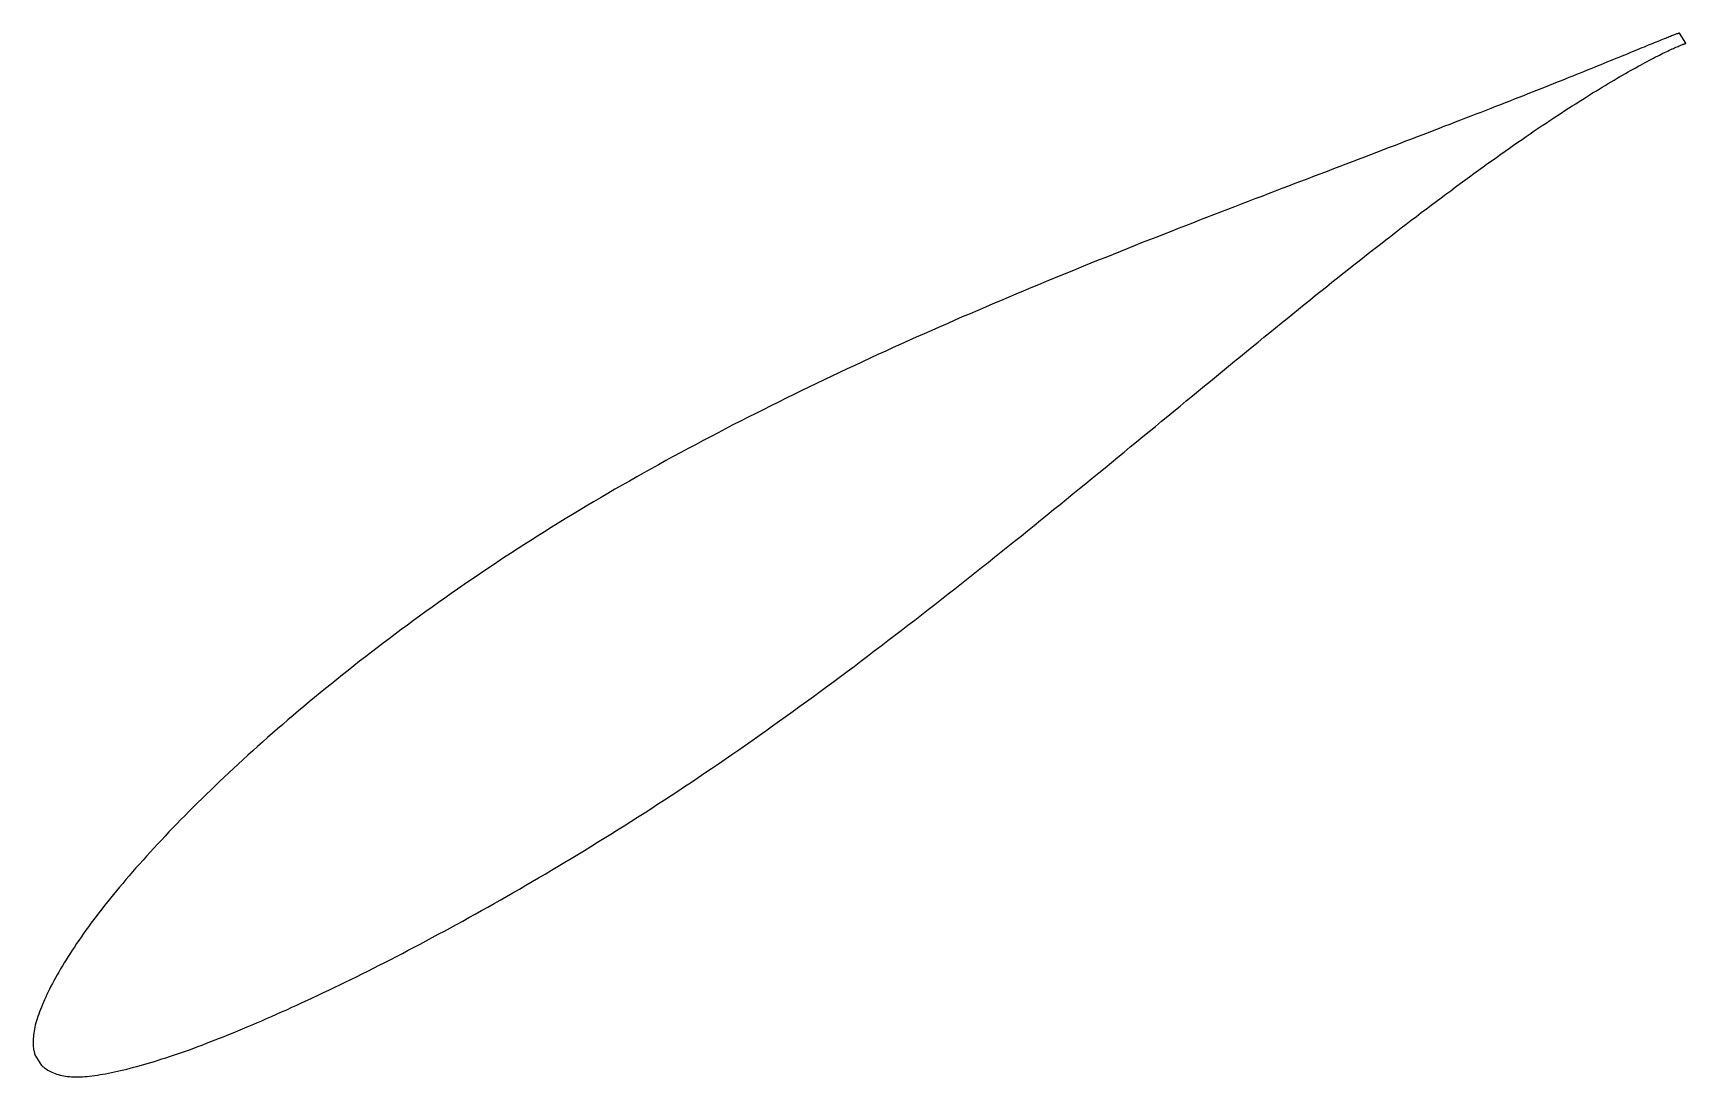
# Model space of a CAD drawing. Header units: metres. Extents: x -39 to 78, y -25 to 49.
import ezdxf

# ---------------------------------------------------------------- set-up
doc = ezdxf.new("R2010")
doc.units = ezdxf.units.M

msp = doc.modelspace()

# ---------------------------------------------------------------- linework, layer by layer
msp.add_lwpolyline([(77.76, 48.98), (77.76, 48.98), (77.75, 48.98), (77.74, 48.98), (77.72, 48.97), (77.7, 48.96), (77.67, 48.96), (77.64, 48.94), (77.6, 48.93), (77.56, 48.92), (77.51, 48.9), (77.46, 48.88), (77.4, 48.86), (77.34, 48.83), (77.27, 48.81), (77.2, 48.78), (77.12, 48.75), (77.04, 48.72), (76.96, 48.68), (76.87, 48.65), (76.77, 48.61), (76.67, 48.57), (76.56, 48.53), (76.45, 48.48), (76.34, 48.44), (76.22, 48.39), (76.1, 48.34), (75.97, 48.29), (75.83, 48.23), (75.69, 48.17), (75.55, 48.12), (75.4, 48.06), (75.25, 47.99), (75.09, 47.93), (74.93, 47.86), (74.76, 47.79), (74.59, 47.73), (74.42, 47.65), (74.24, 47.58), (74.05, 47.5), (73.86, 47.43), (73.67, 47.35), (73.47, 47.26), (73.26, 47.18), (73.05, 47.1), (72.84, 47.01), (72.62, 46.92), (72.4, 46.83), (72.18, 46.74), (71.94, 46.64), (71.71, 46.55), (71.47, 46.45), (71.22, 46.35), (70.97, 46.25), (70.72, 46.15), (70.46, 46.05), (70.2, 45.94), (69.93, 45.83), (69.66, 45.72), (69.38, 45.61), (69.1, 45.5), (68.82, 45.39), (68.53, 45.27), (68.24, 45.16), (67.94, 45.04), (67.64, 44.92), (67.33, 44.8), (67.02, 44.68), (66.71, 44.55), (66.39, 44.43), (66.06, 44.3), (65.74, 44.17), (65.41, 44.04), (65.07, 43.91), (64.73, 43.78), (64.39, 43.64), (64.04, 43.51), (63.69, 43.37), (63.33, 43.23), (62.97, 43.09), (62.61, 42.95), (62.24, 42.81), (61.87, 42.67), (61.5, 42.52), (61.12, 42.38), (60.74, 42.23), (60.35, 42.08), (59.96, 41.93), (59.57, 41.78), (59.17, 41.63), (58.77, 41.47), (58.36, 41.32), (57.96, 41.16), (57.54, 41), (57.13, 40.85), (56.71, 40.69), (56.29, 40.53), (55.86, 40.36), (55.44, 40.2), (55, 40.03), (54.57, 39.87), (54.13, 39.7), (53.69, 39.53), (53.24, 39.36), (52.8, 39.19), (52.35, 39.02), (51.89, 38.85), (51.44, 38.67), (50.98, 38.5), (50.51, 38.32), (50.05, 38.14), (49.58, 37.97), (49.11, 37.79), (48.63, 37.6), (48.16, 37.42), (47.68, 37.24), (47.2, 37.05), (46.71, 36.87), (46.23, 36.68), (45.74, 36.49), (45.25, 36.3), (44.75, 36.11), (44.26, 35.92), (43.76, 35.73), (43.26, 35.53), (42.76, 35.34), (42.25, 35.14), (41.75, 34.94), (41.24, 34.74), (40.73, 34.54), (40.22, 34.34), (39.7, 34.14), (39.19, 33.93), (38.67, 33.73), (38.15, 33.52), (37.63, 33.31), (37.11, 33.1), (36.58, 32.89), (36.06, 32.68), (35.53, 32.47), (35, 32.25), (34.47, 32.03), (33.94, 31.82), (33.41, 31.6), (32.88, 31.38), (32.34, 31.16), (31.81, 30.94), (31.27, 30.71), (30.73, 30.49), (30.2, 30.26), (29.66, 30.03), (29.12, 29.81), (28.58, 29.57), (28.04, 29.34), (27.5, 29.11), (26.95, 28.88), (26.41, 28.64), (25.87, 28.4), (25.32, 28.16), (24.78, 27.92), (24.24, 27.68), (23.69, 27.44), (23.15, 27.2), (22.6, 26.95), (22.06, 26.71), (21.52, 26.46), (20.97, 26.21), (20.43, 25.96), (19.88, 25.71), (19.34, 25.45), (18.79, 25.2), (18.25, 24.94), (17.71, 24.69), (17.16, 24.43), (16.62, 24.17), (16.08, 23.91), (15.54, 23.64), (15, 23.38), (14.46, 23.12), (13.92, 22.85), (13.38, 22.58), (12.84, 22.31), (12.31, 22.04), (11.77, 21.77), (11.23, 21.5), (10.7, 21.23), (10.17, 20.95), (9.64, 20.67), (9.1, 20.39), (8.58, 20.12), (8.05, 19.83), (7.52, 19.55), (7, 19.27), (6.47, 18.99), (5.95, 18.7), (5.43, 18.41), (4.91, 18.12), (4.39, 17.84), (3.88, 17.55), (3.36, 17.25), (2.85, 16.96), (2.34, 16.67), (1.83, 16.37), (1.32, 16.07), (0.82, 15.78), (0.31, 15.48), (-0.19, 15.18), (-0.68, 14.88), (-1.18, 14.57), (-1.68, 14.27), (-2.17, 13.96), (-2.66, 13.66), (-3.15, 13.35), (-3.63, 13.05), (-4.11, 12.74), (-4.6, 12.43), (-5.07, 12.12), (-5.55, 11.81), (-6.02, 11.49), (-6.49, 11.18), (-6.96, 10.87), (-7.43, 10.55), (-7.89, 10.24), (-8.35, 9.92), (-8.81, 9.6), (-9.26, 9.29), (-9.72, 8.97), (-10.16, 8.65), (-10.61, 8.33), (-11.06, 8.01), (-11.5, 7.69), (-11.93, 7.37), (-12.37, 7.05), (-12.8, 6.73), (-13.23, 6.41), (-13.66, 6.09), (-14.08, 5.77), (-14.5, 5.45), (-14.92, 5.13), (-15.34, 4.81), (-15.75, 4.49), (-16.16, 4.17), (-16.57, 3.84), (-16.97, 3.52), (-17.37, 3.2), (-17.77, 2.88), (-18.16, 2.57), (-18.55, 2.25), (-18.94, 1.93), (-19.32, 1.61), (-19.7, 1.29), (-20.08, 0.97), (-20.46, 0.66), (-20.83, 0.34), (-21.19, 0.02), (-21.56, -0.29), (-21.92, -0.61), (-22.28, -0.92), (-22.63, -1.24), (-22.98, -1.55), (-23.33, -1.86), (-23.68, -2.17), (-24.02, -2.48), (-24.35, -2.79), (-24.69, -3.1), (-25.02, -3.41), (-25.34, -3.72), (-25.67, -4.02), (-25.99, -4.33), (-26.3, -4.63), (-26.61, -4.93), (-26.92, -5.23), (-27.23, -5.53), (-27.53, -5.83), (-27.83, -6.13), (-28.12, -6.43), (-28.41, -6.72), (-28.7, -7.02), (-28.98, -7.31), (-29.26, -7.6), (-29.53, -7.89), (-29.8, -8.18), (-30.07, -8.46), (-30.33, -8.75), (-30.59, -9.03), (-30.85, -9.31), (-31.1, -9.59), (-31.35, -9.87), (-31.6, -10.15), (-31.84, -10.42), (-32.07, -10.7), (-32.31, -10.97), (-32.53, -11.24), (-32.76, -11.5), (-32.98, -11.77), (-33.2, -12.03), (-33.41, -12.3), (-33.62, -12.56), (-33.82, -12.81), (-34.02, -13.07), (-34.22, -13.32), (-34.41, -13.58), (-34.6, -13.82), (-34.79, -14.07), (-34.97, -14.32), (-35.14, -14.56), (-35.32, -14.8), (-35.49, -15.04), (-35.65, -15.28), (-35.81, -15.51), (-35.96, -15.75), (-36.12, -15.98), (-36.26, -16.2), (-36.41, -16.43), (-36.55, -16.65), (-36.68, -16.87), (-36.81, -17.09), (-36.94, -17.3), (-37.06, -17.52), (-37.18, -17.73), (-37.3, -17.93), (-37.41, -18.14), (-37.52, -18.34), (-37.62, -18.53), (-37.72, -18.73), (-37.81, -18.92), (-37.91, -19.11), (-37.99, -19.29), (-38.08, -19.48), (-38.16, -19.66), (-38.23, -19.83), (-38.3, -20.01), (-38.37, -20.18), (-38.43, -20.34), (-38.49, -20.51), (-38.55, -20.67), (-38.6, -20.83), (-38.65, -20.98), (-38.69, -21.13), (-38.73, -21.28), (-38.76, -21.43), (-38.79, -21.57), (-38.82, -21.71), (-38.84, -21.85), (-38.86, -21.98), (-38.87, -22.11), (-38.88, -22.24), (-38.89, -22.36), (-38.89, -22.48), (-38.89, -22.59), (-38.88, -22.7), (-38.88, -22.81), (-38.87, -22.91), (-38.85, -23), (-38.84, -23.09), (-38.82, -23.17), (-38.8, -23.25), (-38.79, -23.31), (-38.77, -23.35), (-38.76, -23.38), (-38.3, -24.13), (-38.3, -24.13), (-38.28, -24.14), (-38.25, -24.17), (-38.21, -24.2), (-38.15, -24.24), (-38.08, -24.3), (-38.01, -24.35), (-37.93, -24.41), (-37.84, -24.47), (-37.75, -24.52), (-37.65, -24.57), (-37.55, -24.62), (-37.44, -24.67), (-37.33, -24.71), (-37.22, -24.75), (-37.1, -24.79), (-36.98, -24.82), (-36.85, -24.85), (-36.72, -24.88), (-36.59, -24.9), (-36.45, -24.92), (-36.31, -24.93), (-36.17, -24.94), (-36.02, -24.95), (-35.87, -24.95), (-35.71, -24.95), (-35.55, -24.95), (-35.39, -24.94), (-35.22, -24.93), (-35.05, -24.91), (-34.88, -24.9), (-34.7, -24.87), (-34.52, -24.85), (-34.33, -24.82), (-34.14, -24.79), (-33.95, -24.76), (-33.75, -24.72), (-33.55, -24.68), (-33.34, -24.64), (-33.13, -24.6), (-32.91, -24.55), (-32.7, -24.5), (-32.47, -24.45), (-32.25, -24.39), (-32.01, -24.33), (-31.78, -24.27), (-31.54, -24.21), (-31.3, -24.14), (-31.05, -24.07), (-30.8, -24), (-30.55, -23.93), (-30.29, -23.85), (-30.03, -23.77), (-29.76, -23.68), (-29.49, -23.6), (-29.22, -23.51), (-28.94, -23.42), (-28.66, -23.32), (-28.38, -23.22), (-28.09, -23.12), (-27.8, -23.02), (-27.51, -22.91), (-27.21, -22.8), (-26.91, -22.69), (-26.6, -22.57), (-26.3, -22.45), (-25.99, -22.33), (-25.67, -22.21), (-25.35, -22.08), (-25.03, -21.95), (-24.71, -21.82), (-24.38, -21.69), (-24.05, -21.55), (-23.71, -21.41), (-23.37, -21.27), (-23.03, -21.12), (-22.69, -20.97), (-22.34, -20.82), (-21.99, -20.67), (-21.64, -20.51), (-21.28, -20.35), (-20.92, -20.19), (-20.56, -20.02), (-20.19, -19.86), (-19.82, -19.69), (-19.45, -19.52), (-19.08, -19.34), (-18.7, -19.16), (-18.32, -18.98), (-17.94, -18.8), (-17.55, -18.62), (-17.16, -18.43), (-16.77, -18.24), (-16.38, -18.05), (-15.98, -17.85), (-15.58, -17.65), (-15.18, -17.45), (-14.78, -17.25), (-14.37, -17.04), (-13.96, -16.84), (-13.55, -16.63), (-13.14, -16.41), (-12.72, -16.2), (-12.31, -15.98), (-11.89, -15.76), (-11.46, -15.54), (-11.04, -15.31), (-10.61, -15.08), (-10.18, -14.85), (-9.75, -14.62), (-9.32, -14.38), (-8.88, -14.15), (-8.45, -13.91), (-8.01, -13.66), (-7.57, -13.42), (-7.12, -13.17), (-6.68, -12.92), (-6.23, -12.67), (-5.79, -12.42), (-5.34, -12.16), (-4.89, -11.9), (-4.43, -11.64), (-3.98, -11.38), (-3.52, -11.11), (-3.07, -10.85), (-2.61, -10.58), (-2.15, -10.3), (-1.68, -10.03), (-1.22, -9.75), (-0.76, -9.47), (-0.29, -9.19), (0.17, -8.91), (0.64, -8.62), (1.11, -8.33), (1.58, -8.04), (2.05, -7.75), (2.52, -7.46), (2.99, -7.16), (3.47, -6.86), (3.94, -6.56), (4.41, -6.26), (4.89, -5.95), (5.36, -5.64), (5.84, -5.33), (6.32, -5.02), (6.8, -4.7), (7.27, -4.39), (7.75, -4.07), (8.23, -3.75), (8.71, -3.42), (9.19, -3.1), (9.67, -2.77), (10.15, -2.44), (10.63, -2.11), (11.11, -1.78), (11.59, -1.45), (12.07, -1.11), (12.55, -0.77), (13.03, -0.43), (13.51, -0.09), (13.99, 0.26), (14.48, 0.6), (14.96, 0.95), (15.44, 1.3), (15.92, 1.65), (16.4, 2), (16.88, 2.35), (17.36, 2.7), (17.84, 3.06), (18.32, 3.42), (18.8, 3.77), (19.28, 4.13), (19.76, 4.49), (20.24, 4.85), (20.71, 5.22), (21.19, 5.58), (21.67, 5.95), (22.15, 6.31), (22.62, 6.68), (23.1, 7.04), (23.58, 7.41), (24.05, 7.78), (24.53, 8.15), (25, 8.52), (25.47, 8.89), (25.95, 9.26), (26.42, 9.63), (26.89, 10), (27.36, 10.38), (27.83, 10.75), (28.3, 11.12), (28.77, 11.49), (29.24, 11.87), (29.71, 12.24), (30.17, 12.62), (30.64, 12.99), (31.11, 13.36), (31.57, 13.74), (32.03, 14.11), (32.49, 14.48), (32.96, 14.86), (33.42, 15.23), (33.88, 15.6), (34.33, 15.97), (34.79, 16.35), (35.25, 16.72), (35.7, 17.09), (36.16, 17.46), (36.61, 17.83), (37.06, 18.2), (37.51, 18.57), (37.96, 18.94), (38.41, 19.3), (38.85, 19.67), (39.3, 20.04), (39.74, 20.4), (40.19, 20.77), (40.63, 21.13), (41.07, 21.49), (41.51, 21.85), (41.94, 22.21), (42.38, 22.57), (42.81, 22.93), (43.25, 23.28), (43.68, 23.64), (44.11, 23.99), (44.54, 24.34), (44.96, 24.69), (45.39, 25.04), (45.81, 25.39), (46.24, 25.74), (46.66, 26.08), (47.08, 26.42), (47.49, 26.76), (47.91, 27.1), (48.32, 27.44), (48.73, 27.78), (49.14, 28.11), (49.55, 28.44), (49.96, 28.77), (50.36, 29.1), (50.77, 29.42), (51.17, 29.75), (51.57, 30.07), (51.96, 30.39), (52.36, 30.71), (52.75, 31.02), (53.14, 31.33), (53.53, 31.64), (53.92, 31.95), (54.31, 32.26), (54.69, 32.56), (55.07, 32.86), (55.45, 33.16), (55.83, 33.46), (56.2, 33.75), (56.57, 34.04), (56.95, 34.33), (57.31, 34.61), (57.68, 34.9), (58.04, 35.18), (58.4, 35.45), (58.76, 35.73), (59.12, 36), (59.47, 36.27), (59.83, 36.54), (60.17, 36.8), (60.52, 37.06), (60.87, 37.32), (61.21, 37.57), (61.55, 37.82), (61.88, 38.07), (62.22, 38.32), (62.55, 38.56), (62.88, 38.8), (63.2, 39.04), (63.53, 39.28), (63.85, 39.51), (64.17, 39.74), (64.48, 39.96), (64.79, 40.18), (65.1, 40.4), (65.41, 40.62), (65.71, 40.83), (66.01, 41.04), (66.31, 41.25), (66.61, 41.45), (66.9, 41.66), (67.19, 41.85), (67.47, 42.05), (67.76, 42.24), (68.03, 42.43), (68.31, 42.61), (68.58, 42.8), (68.85, 42.98), (69.12, 43.15), (69.38, 43.32), (69.64, 43.49), (69.9, 43.66), (70.16, 43.82), (70.41, 43.98), (70.65, 44.14), (70.9, 44.29), (71.14, 44.44), (71.37, 44.59), (71.6, 44.74), (71.83, 44.88), (72.06, 45.02), (72.28, 45.15), (72.5, 45.28), (72.72, 45.41), (72.93, 45.54), (73.13, 45.66), (73.34, 45.78), (73.54, 45.9), (73.73, 46.01), (73.93, 46.12), (74.12, 46.23), (74.3, 46.33), (74.48, 46.43), (74.66, 46.53), (74.83, 46.63), (75, 46.72), (75.17, 46.81), (75.33, 46.9), (75.48, 46.98), (75.64, 47.06), (75.79, 47.14), (75.93, 47.21), (76.07, 47.29), (76.21, 47.36), (76.34, 47.42), (76.47, 47.49), (76.59, 47.55), (76.71, 47.61), (76.82, 47.66), (76.93, 47.71), (77.04, 47.77), (77.14, 47.81), (77.24, 47.86), (77.33, 47.9), (77.42, 47.94), (77.51, 47.98), (77.59, 48.01), (77.66, 48.04), (77.73, 48.07), (77.8, 48.1), (77.86, 48.13), (77.91, 48.15), (77.97, 48.17), (78.01, 48.19), (78.06, 48.2), (78.09, 48.22), (78.13, 48.23), (78.15, 48.24), (78.18, 48.25), (78.2, 48.25), (78.21, 48.25), (78.22, 48.26), (78.22, 48.26)], close=True)

doc.saveas('drawing.dxf')
